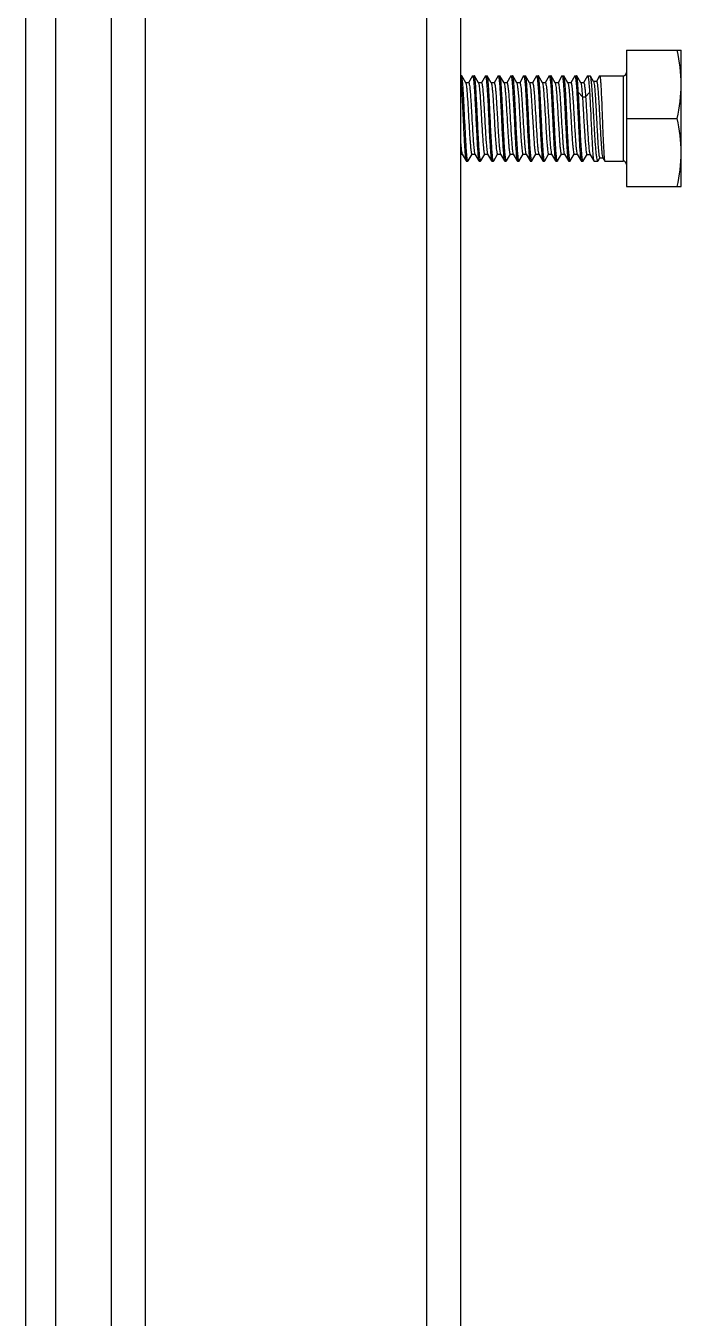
# Model space of a CAD drawing. Extents: x 27938 to 1507990, y 110129 to 923079.
# Drawn here: x 525484 to 526168, y 366981 to 368331 of the extents above; entities that cross this region are included whole.
import ezdxf

# ---------------------------------------------------------------- set-up
doc = ezdxf.new("R2010")
doc.units = 0
doc.header["$LTSCALE"] = 1000
doc.header["$MEASUREMENT"] = 0

msp = doc.modelspace()

# ---------------------------------------------------------------- linework, layer by layer
at = {"linetype": 'Continuous'}
for p, q in [((525483.8, 366000.4), (525483.8, 369014.1)), ((525515, 366583.6), (525515, 368882.5)), ((525572.8, 368698.5), (525572.8, 365738.8)), ((525608.4, 368698.5), (525608.4, 365738.8)), ((525902, 368698.5), (525902, 365738.8)), ((525937.6, 368698.5), (525937.6, 365738.8)), ((526111.1, 368305.3), (526111.1, 368162.9)), ((526111.1, 368305.3), (526168, 368305.3)), ((526168, 368162.9), (526168, 368305.3)), ((525937.6, 368278.6), (525938.7, 368278.6)), ((525938.9, 368278.5), (525938.7, 368278.6)), ((525943.1, 368271.2), (525938.9, 368278.5)), ((525946.2, 368271.4), (525943, 368271.4)), ((525943.1, 368271.2), (525943.2, 368271)), ((525950.2, 368278.5), (525946.1, 368271.4)), ((525950.2, 368278.5), (525950.4, 368278.6)), ((525950.4, 368278.6), (525952.1, 368278.6)), ((525952.2, 368278.5), (525952.1, 368278.6)), ((525956.4, 368271.2), (525952.2, 368278.5)), ((525959.6, 368271.4), (525956.3, 368271.4)), ((525963.6, 368278.5), (525959.5, 368271.4)), ((525963.6, 368278.5), (525963.7, 368278.6)), ((525963.7, 368278.6), (525965.4, 368278.6)), ((525965.6, 368278.5), (525965.4, 368278.6)), ((525969.8, 368271.2), (525965.6, 368278.5)), ((525972.9, 368271.4), (525969.7, 368271.4)), ((525969.8, 368271.2), (525969.9, 368271)), ((525976.9, 368278.5), (525972.8, 368271.4)), ((525976.9, 368278.5), (525977.1, 368278.6)), ((525977.1, 368278.6), (525978.8, 368278.6)), ((525978.9, 368278.5), (525978.8, 368278.6)), ((525983.1, 368271.2), (525978.9, 368278.5)), ((525986.2, 368271.4), (525983, 368271.4)), ((525983.1, 368271.2), (525983.2, 368271)), ((525990.3, 368278.5), (525986.1, 368271.4)), ((525990.3, 368278.5), (525990.4, 368278.6)), ((525990.4, 368278.6), (525992.1, 368278.6)), ((525992.3, 368278.5), (525992.1, 368278.6)), ((525996.5, 368271.2), (525992.3, 368278.5)), ((525999.6, 368271.4), (525996.4, 368271.4)), ((525996.5, 368271.2), (525996.6, 368271)), ((526003.6, 368278.5), (525999.5, 368271.4)), ((526003.6, 368278.5), (526003.8, 368278.6)), ((526003.8, 368278.6), (526005.4, 368278.6)), ((526009.8, 368271.2), (526005.6, 368278.5)), ((526012.9, 368271.4), (526009.7, 368271.4)), ((526016.9, 368278.5), (526012.8, 368271.4)), ((526016.9, 368278.5), (526017.1, 368278.6)), ((526017.1, 368278.6), (526018.8, 368278.6)), ((526019, 368278.5), (526018.8, 368278.6)), ((526023.2, 368271.2), (526019, 368278.5)), ((526026.3, 368271.4), (526023.1, 368271.4)), ((526023.2, 368271.2), (526023.2, 368271)), ((526030.3, 368278.5), (526026.2, 368271.4)), ((526030.3, 368278.5), (526030.5, 368278.6)), ((526030.5, 368278.6), (526032.1, 368278.6)), ((526032.3, 368278.5), (526032.1, 368278.6)), ((526036.5, 368271.2), (526032.3, 368278.5)), ((526039.6, 368271.4), (526036.4, 368271.4)), ((526036.5, 368271.2), (526036.6, 368271.1)), ((526043.6, 368278.5), (526039.5, 368271.4)), ((526043.6, 368278.5), (526043.8, 368278.6)), ((526043.8, 368278.6), (526045.5, 368278.6)), ((526045.7, 368278.5), (526045.5, 368278.6)), ((526049.9, 368271.2), (526045.7, 368278.5)), ((526053, 368271.4), (526049.7, 368271.4)), ((526049.9, 368271.2), (526049.9, 368271.1)), ((526057, 368278.5), (526052.9, 368271.4)), ((526057, 368278.5), (526057.2, 368278.6)), ((526057.2, 368278.6), (526058.8, 368278.6)), ((526063.2, 368271.2), (526059, 368278.5)), ((526066.3, 368271.4), (526063.1, 368271.4)), ((526070.3, 368278.5), (526066.2, 368271.4)), ((526070.3, 368278.5), (526070.5, 368278.6)), ((526070.5, 368278.6), (526073, 368278.6)), ((526073.3, 368278.4), (526073, 368278.6)), ((526076.6, 368272.7), (526073.3, 368278.4)), ((526079.7, 368272.9), (526076.5, 368272.9)), ((526082.9, 368278.5), (526079.6, 368272.9)), ((526082.9, 368278.5), (526083, 368278.6)), ((526083, 368278.6), (526107.5, 368278.6)), ((526107.5, 368278.6), (526107.5, 368189.6)), ((526060.8, 368261.1), (526064.9, 368256.7)), ((526064.9, 368256.7), (526068.3, 368256.7)), ((526068.3, 368256.7), (526072.5, 368261.1)), ((526008.8, 368234.1), (526008.7, 368236.5)), ((526020.3, 368236.5), (526020.5, 368234.1)), ((526111.1, 368234.1), (526164, 368234.1)), ((525937.6, 368196.8), (525939.4, 368196.8)), ((525939.3, 368197), (525943.5, 368189.8)), ((525943.5, 368189.8), (525943.7, 368189.6)), ((525943.7, 368189.6), (525945.4, 368189.6)), ((525945.6, 368189.8), (525945.4, 368189.6)), ((525945.6, 368189.8), (525949.7, 368196.8)), ((525949.5, 368196.8), (525952.8, 368196.8)), ((525952.7, 368197), (525956.9, 368189.8)), ((525956.9, 368189.8), (525957.1, 368189.6)), ((525957.1, 368189.6), (525958.7, 368189.6)), ((525958.9, 368189.8), (525958.7, 368189.6)), ((525958.9, 368189.8), (525963, 368196.8)), ((525962.9, 368196.8), (525966.1, 368196.8)), ((525966, 368197), (525970.2, 368189.8)), ((525970.2, 368189.8), (525970.4, 368189.6)), ((525970.4, 368189.6), (525972.1, 368189.6)), ((525972.3, 368189.8), (525972.1, 368189.6)), ((525972.3, 368189.8), (525976.3, 368196.8)), ((525976.2, 368196.8), (525979.5, 368196.8)), ((525979.4, 368197), (525983.6, 368189.8)), ((525983.6, 368189.8), (525983.8, 368189.6)), ((525983.8, 368189.6), (525985.4, 368189.6)), ((525985.6, 368189.8), (525985.4, 368189.6)), ((525985.6, 368189.8), (525989.7, 368196.8)), ((525989.6, 368196.8), (525992.8, 368196.8)), ((525992.7, 368197), (525996.9, 368189.8)), ((525996.9, 368189.8), (525997.1, 368189.6)), ((525997.1, 368189.6), (525998.8, 368189.6)), ((525998.9, 368189.8), (525998.8, 368189.6)), ((525998.9, 368189.8), (526003, 368196.8)), ((526002.9, 368196.8), (526006.2, 368196.8)), ((526006.1, 368197), (526010.3, 368189.8)), ((526010.3, 368189.8), (526010.4, 368189.6)), ((526010.4, 368189.6), (526012.1, 368189.6)), ((526012.3, 368189.8), (526012.1, 368189.6)), ((526012.3, 368189.8), (526016.4, 368196.8)), ((526016.3, 368196.8), (526019.5, 368196.8)), ((526019.4, 368197), (526023.6, 368189.8)), ((526023.6, 368189.8), (526023.8, 368189.6)), ((526023.8, 368189.6), (526025.5, 368189.6)), ((526025.6, 368189.8), (526025.5, 368189.6)), ((526025.6, 368189.8), (526029.7, 368196.8)), ((526029.6, 368196.8), (526032.9, 368196.8)), ((526032.8, 368197), (526037, 368189.8)), ((526037, 368189.8), (526037.1, 368189.6)), ((526037.1, 368189.6), (526038.8, 368189.6)), ((526039, 368189.8), (526038.8, 368189.6)), ((526039, 368189.8), (526043.1, 368196.8)), ((526043, 368196.8), (526046.2, 368196.8)), ((526046.1, 368197), (526050.3, 368189.8)), ((526050.3, 368189.8), (526050.5, 368189.6)), ((526050.5, 368189.6), (526052.2, 368189.6)), ((526052.3, 368189.8), (526052.2, 368189.6)), ((526052.3, 368189.8), (526056.4, 368196.8)), ((526056.3, 368196.8), (526059.5, 368196.8)), ((526059.4, 368197), (526063.7, 368189.8)), ((526063.7, 368189.8), (526063.8, 368189.6)), ((526063.8, 368189.6), (526065.6, 368189.6)), ((526065.8, 368189.8), (526065.6, 368189.6)), ((526065.8, 368189.8), (526069.8, 368196.6)), ((526069.7, 368196.6), (526072.9, 368196.6)), ((526072.8, 368196.8), (526076.9, 368189.8)), ((526076.9, 368189.8), (526077, 368189.6)), ((526077, 368189.6), (526081.1, 368189.6)), ((526081.3, 368189.9), (526081.1, 368189.6)), ((526081.3, 368189.9), (526083.1, 368193)), ((526083.1, 368193), (526086.3, 368193)), ((526086.2, 368193.2), (526086.3, 368193)), ((526086.3, 368193), (526088.2, 368189.7)), ((526088.2, 368189.7), (526088.3, 368189.6)), ((526088.3, 368189.6), (526107.5, 368189.6)), ((526111.1, 368162.9), (526168, 368162.9))]:
    msp.add_line(p, q, dxfattribs=at)
for centre, start, end in [((526107.5, 368282.2), 270, 0), ((526107.5, 368186.1), 0, 90)]:
    msp.add_arc(centre, 3.56, start, end, dxfattribs=at)
for points in [[(526168, 368269.7), (526168, 368281.7), (526166.5, 368293.6), (526164, 368305.3)], [(526164, 368234.1), (526166.5, 368245.8), (526168, 368257.8), (526168, 368269.7)], [(526168, 368198.5), (526168, 368210.5), (526166.5, 368222.4), (526164, 368234.1)], [(526164, 368162.9), (526166.5, 368174.6), (526168, 368186.6), (526168, 368198.5)]]:
    msp.add_open_spline(points, degree=3, dxfattribs=at)
for points, knots in [([(525937.6, 368277.1), (525938, 368275.1), (525938.4, 368269.8), (525939.1, 368260.2), (525939.7, 368247.9), (525940.1, 368238.9), (525940.4, 368234.1)], [0, 0, 0, 0, 0.140058, 0.370691, 0.667791, 1, 1, 1, 1]), ([(525942, 368234.1), (525941.8, 368239.5), (525941.4, 368247.4), (525940.9, 368257.4), (525940.5, 368263.9), (525940.1, 368269.4), (525939.8, 368273.7), (525939.4, 368276.5), (525939.1, 368278), (525938.9, 368278.5)], [0, 0, 0, 0, 0.363957, 0.530228, 0.678248, 0.80294, 0.900058, 0.966367, 1, 1, 1, 1]), ([(525943.2, 368271), (525943.4, 368270.4), (525943.7, 368268.9), (525944.1, 368266), (525944.4, 368262), (525945, 368254.9), (525945.6, 368244.6), (525946.2, 368233.6), (525946.8, 368224.6), (525947.1, 368218.1), (525947.5, 368212.2), (525947.9, 368207.1), (525948.3, 368202.9), (525948.7, 368199.8), (525949, 368197.9), (525949.3, 368197.1), (525949.5, 368196.8), (525949.5, 368196.8)], [0, 0, 0, 0, 0.023208, 0.06259, 0.116944, 0.184435, 0.349152, 0.534126, 0.626268, 0.713899, 0.79398, 0.86374, 0.920773, 0.963144, 0.989509, 0.996558, 1, 1, 1, 1]), ([(525946.2, 368271.4), (525946.3, 368271.4), (525946.5, 368271.1), (525946.8, 368270.3), (525947.1, 368268.3), (525947.5, 368265.1), (525947.9, 368260.8), (525948.3, 368255.5), (525948.7, 368249.5), (525949, 368242.9), (525949.6, 368233.6), (525950.1, 368224.5), (525950.6, 368215.8), (525951, 368210.1), (525951.4, 368205.2), (525951.8, 368201.4), (525952.2, 368198.8), (525952.4, 368197.4), (525952.7, 368197)], [0, 0, 0, 0, 0.003516, 0.010771, 0.037949, 0.081609, 0.140308, 0.211978, 0.294061, 0.383613, 0.477416, 0.664254, 0.750571, 0.827952, 0.893624, 0.945254, 0.981055, 1, 1, 1, 1]), ([(525950.4, 368278.6), (525950.5, 368278.6), (525950.7, 368278.3), (525950.8, 368277.7), (525951, 368276.6), (525951.3, 368274.4), (525951.7, 368270.6), (525952.1, 368265.2), (525952.5, 368258.5), (525952.9, 368250.9), (525953.3, 368242.7), (525953.6, 368237), (525953.7, 368234.1)], [0, 0, 0, 0, 0.006677, 0.021736, 0.045902, 0.079117, 0.171507, 0.295565, 0.446598, 0.618848, 0.805696, 1, 1, 1, 1]), ([(525955.4, 368234.1), (525955.1, 368239.5), (525954.8, 368247.4), (525954.2, 368257.4), (525953.8, 368263.9), (525953.5, 368269.4), (525953.1, 368273.7), (525952.7, 368276.5), (525952.5, 368278), (525952.2, 368278.5)], [0, 0, 0, 0, 0.363958, 0.530225, 0.678245, 0.80294, 0.90006, 0.966367, 1, 1, 1, 1]), ([(525956.4, 368271.2), (525956.6, 368271), (525956.8, 368270.3), (525957.2, 368268.2), (525957.6, 368264.2), (525958.1, 368258.1), (525958.6, 368250.5), (525959.1, 368241.9), (525959.8, 368229.9), (525960.3, 368220.8), (525960.7, 368214.9)], [0, 0, 0, 0, 0.014139, 0.038106, 0.114569, 0.22512, 0.362916, 0.519336, 0.684562, 1, 1, 1, 1]), ([(525959.6, 368271.4), (525959.7, 368271.4), (525960, 368270.8), (525960.2, 368270), (525960.4, 368268.3), (525960.7, 368266.2), (525961, 368263.4), (525961.4, 368258.8), (525961.8, 368252.1), (525962.4, 368243.2), (525962.9, 368233.6), (525963.5, 368224.2), (525963.8, 368217.9), (525964, 368214.9)], [0, 0, 0, 0, 0.007549, 0.025288, 0.053782, 0.092698, 0.14142, 0.199125, 0.337396, 0.498012, 0.669894, 0.841157, 1, 1, 1, 1]), ([(525963.7, 368278.6), (525963.8, 368278.6), (525964, 368278.3), (525964.2, 368277.7), (525964.4, 368276.6), (525964.7, 368274.4), (525965, 368270.6), (525965.4, 368265.2), (525965.8, 368258.5), (525966.3, 368250.9), (525966.7, 368242.7), (525966.9, 368237), (525967.1, 368234.1)], [0, 0, 0, 0, 0.006686, 0.021758, 0.045933, 0.079154, 0.171555, 0.295617, 0.446646, 0.618881, 0.805711, 1, 1, 1, 1]), ([(525968.7, 368234.1), (525968.5, 368239.5), (525968.1, 368247.4), (525967.6, 368257.4), (525967.2, 368263.9), (525966.8, 368269.4), (525966.5, 368273.7), (525966, 368276.5), (525965.8, 368278), (525965.6, 368278.5)], [0, 0, 0, 0, 0.363963, 0.530225, 0.678242, 0.802937, 0.90006, 0.966368, 1, 1, 1, 1]), ([(525969.9, 368271), (525970.1, 368270.5), (525970.4, 368268.9), (525970.7, 368266.1), (525971.1, 368262.1), (525971.7, 368255), (525972.3, 368244.7), (525972.9, 368233.7), (525973.4, 368224.6), (525973.8, 368218.2), (525974.2, 368212.3), (525974.6, 368207.1), (525975, 368202.9), (525975.4, 368199.8), (525975.7, 368197.9), (525976, 368197.1), (525976.2, 368196.8), (525976.2, 368196.8)], [0, 0, 0, 0, 0.022931, 0.062083, 0.116262, 0.183637, 0.34829, 0.533386, 0.625634, 0.713389, 0.793599, 0.863481, 0.920621, 0.963074, 0.989491, 0.996553, 1, 1, 1, 1]), ([(525972.9, 368271.4), (525973, 368271.4), (525973.2, 368271.1), (525973.4, 368270.3), (525973.8, 368268.3), (525974.2, 368265.1), (525974.6, 368260.8), (525974.9, 368255.5), (525975.3, 368249.5), (525975.7, 368242.9), (525976.3, 368233.6), (525976.8, 368224.5), (525977.3, 368215.8), (525977.7, 368210.1), (525978.1, 368205.2), (525978.5, 368201.4), (525978.9, 368198.8), (525979.1, 368197.4), (525979.4, 368197)], [0, 0, 0, 0, 0.003516, 0.010771, 0.037949, 0.081609, 0.140308, 0.211978, 0.294061, 0.383613, 0.477416, 0.664254, 0.750571, 0.827952, 0.893624, 0.945254, 0.981055, 1, 1, 1, 1]), ([(525977.1, 368278.6), (525977.2, 368278.6), (525977.4, 368278.3), (525977.5, 368277.7), (525977.7, 368276.6), (525978, 368274.4), (525978.4, 368270.6), (525978.8, 368265.2), (525979.2, 368258.5), (525979.6, 368250.9), (525980, 368242.7), (525980.3, 368237), (525980.4, 368234.1)], [0, 0, 0, 0, 0.006697, 0.021779, 0.045964, 0.079195, 0.171609, 0.295674, 0.446694, 0.618911, 0.805729, 1, 1, 1, 1]), ([(525982.1, 368234.1), (525981.8, 368239.5), (525981.5, 368247.4), (525980.9, 368257.4), (525980.5, 368263.9), (525980.2, 368269.4), (525979.8, 368273.7), (525979.4, 368276.5), (525979.2, 368278), (525978.9, 368278.5)], [0, 0, 0, 0, 0.363962, 0.530226, 0.678239, 0.802933, 0.900057, 0.966368, 1, 1, 1, 1]), ([(525983.2, 368271), (525983.4, 368270.5), (525983.7, 368269), (525984.1, 368266.1), (525984.5, 368262.1), (525985, 368255), (525985.6, 368244.7), (525986.3, 368233.7), (525986.8, 368224.6), (525987.2, 368218.2), (525987.6, 368212.3), (525988, 368207.1), (525988.3, 368202.9), (525988.7, 368199.8), (525989, 368197.9), (525989.3, 368197.1), (525989.5, 368196.8), (525989.6, 368196.8)], [0, 0, 0, 0, 0.022792, 0.061828, 0.11592, 0.183237, 0.347858, 0.533014, 0.625317, 0.713133, 0.793408, 0.863351, 0.920544, 0.963039, 0.989482, 0.996551, 1, 1, 1, 1]), ([(525986.2, 368271.4), (525986.3, 368271.4), (525986.5, 368271.1), (525986.8, 368270.3), (525987.1, 368268.3), (525987.5, 368265.1), (525987.9, 368260.8), (525988.3, 368255.5), (525988.7, 368249.5), (525989.1, 368242.9), (525989.6, 368233.6), (525990.1, 368224.5), (525990.7, 368215.8), (525991.1, 368210.1), (525991.5, 368205.2), (525991.8, 368201.4), (525992.2, 368198.8), (525992.5, 368197.4), (525992.7, 368197)], [0, 0, 0, 0, 0.003516, 0.010771, 0.037949, 0.081609, 0.140308, 0.211978, 0.294061, 0.383613, 0.477416, 0.664254, 0.750571, 0.827952, 0.893624, 0.945254, 0.981055, 1, 1, 1, 1]), ([(525990.4, 368278.6), (525990.5, 368278.6), (525990.7, 368278.3), (525990.9, 368277.7), (525991.1, 368276.6), (525991.4, 368274.4), (525991.7, 368270.6), (525992.1, 368265.2), (525992.5, 368258.5), (525992.9, 368250.9), (525993.4, 368242.7), (525993.6, 368237), (525993.8, 368234.1)], [0, 0, 0, 0, 0.006676, 0.021733, 0.045899, 0.079113, 0.171508, 0.295569, 0.446596, 0.61884, 0.805693, 1, 1, 1, 1]), ([(525995.4, 368234.1), (525995.2, 368239.5), (525994.8, 368247.4), (525994.3, 368257.4), (525993.9, 368263.9), (525993.5, 368269.4), (525993.2, 368273.7), (525992.7, 368276.5), (525992.5, 368278), (525992.3, 368278.5)], [0, 0, 0, 0, 0.363961, 0.530225, 0.678245, 0.802939, 0.90006, 0.966367, 1, 1, 1, 1]), ([(525996.6, 368271), (525996.8, 368270.5), (525997, 368269), (525997.4, 368266.1), (525997.8, 368262.2), (525998.4, 368255.1), (525999, 368244.7), (525999.6, 368233.8), (526000.1, 368224.7), (526000.5, 368218.2), (526000.9, 368212.3), (526001.3, 368207.2), (526001.7, 368202.9), (526002, 368199.8), (526002.4, 368197.9), (526002.7, 368197.1), (526002.8, 368196.8), (526002.9, 368196.8)], [0, 0, 0, 0, 0.022654, 0.061574, 0.115578, 0.182837, 0.347426, 0.532643, 0.624999, 0.712877, 0.793216, 0.863221, 0.920468, 0.963004, 0.989473, 0.996549, 1, 1, 1, 1]), ([(525999.6, 368271.4), (525999.7, 368271.4), (525999.9, 368271.1), (526000.1, 368270.3), (526000.5, 368268.3), (526000.9, 368265.1), (526001.3, 368260.8), (526001.6, 368255.5), (526002, 368249.5), (526002.4, 368242.9), (526003, 368233.6), (526003.5, 368224.5), (526004, 368215.8), (526004.4, 368210.1), (526004.8, 368205.2), (526005.2, 368201.4), (526005.6, 368198.8), (526005.8, 368197.4), (526006.1, 368197)], [0, 0, 0, 0, 0.003516, 0.010772, 0.037949, 0.081609, 0.140308, 0.211978, 0.294061, 0.383612, 0.477416, 0.664254, 0.750571, 0.827952, 0.893624, 0.945254, 0.981055, 1, 1, 1, 1]), ([(526003.8, 368278.6), (526003.9, 368278.6), (526004.1, 368278.3), (526004.2, 368277.7), (526004.4, 368276.6), (526004.7, 368274.4), (526005.1, 368270.6), (526005.5, 368265.2), (526005.9, 368258.5), (526006.3, 368250.9), (526006.7, 368242.7), (526007, 368237), (526007.1, 368234.1)], [0, 0, 0, 0, 0.006689, 0.021763, 0.04594, 0.079164, 0.171568, 0.295631, 0.446657, 0.618886, 0.805714, 1, 1, 1, 1]), ([(526005.6, 368278.5), (526005.6, 368278.5), (526005.6, 368278.6), (526005.5, 368278.6), (526005.4, 368278.6)], [0, 0, 0, 0, 0.600612, 1, 1, 1, 1]), ([(526008.7, 368236.5), (526008.4, 368241.7), (526008.1, 368249.2), (526007.5, 368258.7), (526007.2, 368264.8), (526006.8, 368269.9), (526006.5, 368274), (526006.1, 368276.6), (526005.9, 368278.1), (526005.6, 368278.5)], [0, 0, 0, 0, 0.367266, 0.533405, 0.680662, 0.804347, 0.900563, 0.966339, 1, 1, 1, 1]), ([(526009.8, 368271.2), (526010, 368270.9), (526010.3, 368269.6), (526010.6, 368267.3), (526011, 368263.9), (526011.4, 368259.6), (526011.7, 368254.5), (526012.2, 368246.6), (526012.6, 368240.4), (526012.8, 368236.2)], [0, 0, 0, 0, 0.036414, 0.10397, 0.201071, 0.324823, 0.471425, 0.636308, 1, 1, 1, 1]), ([(526012.9, 368271.4), (526013, 368271.4), (526013.2, 368271.2), (526013.5, 368270.3), (526013.8, 368268.3), (526014.2, 368265.2), (526014.6, 368260.9), (526015, 368255.6), (526015.5, 368247.3), (526015.9, 368240.7), (526016.2, 368236.2)], [0, 0, 0, 0, 0.007368, 0.022553, 0.07941, 0.170757, 0.293599, 0.443643, 0.615565, 1, 1, 1, 1]), ([(526017.1, 368278.6), (526017.2, 368278.6), (526017.4, 368278.3), (526017.6, 368277.7), (526017.8, 368276.7), (526018, 368274.7), (526018.4, 368271.2), (526018.8, 368266.1), (526019.2, 368259.8), (526019.6, 368252.6), (526019.9, 368244.7), (526020.2, 368239.3), (526020.3, 368236.5)], [0, 0, 0, 0, 0.006689, 0.021571, 0.045424, 0.078208, 0.169526, 0.292465, 0.442701, 0.6149, 0.802905, 1, 1, 1, 1]), ([(526022.1, 368234.1), (526021.9, 368239.5), (526021.5, 368247.4), (526021, 368257.4), (526020.6, 368263.9), (526020.2, 368269.4), (526019.8, 368273.7), (526019.4, 368276.5), (526019.2, 368278), (526019, 368278.5)], [0, 0, 0, 0, 0.363957, 0.530226, 0.678247, 0.80294, 0.900059, 0.966367, 1, 1, 1, 1]), ([(526023.2, 368271), (526023.5, 368270.5), (526023.7, 368269), (526024.1, 368266.2), (526024.5, 368262.2), (526025, 368255.2), (526025.7, 368244.8), (526026.3, 368233.8), (526026.8, 368224.7), (526027.2, 368218.3), (526027.6, 368212.3), (526028, 368207.2), (526028.4, 368203), (526028.7, 368199.9), (526029.1, 368197.9), (526029.3, 368197.1), (526029.5, 368196.8), (526029.6, 368196.8)], [0, 0, 0, 0, 0.022376, 0.061065, 0.114893, 0.182035, 0.346559, 0.531898, 0.624361, 0.712364, 0.792832, 0.86296, 0.920314, 0.962934, 0.989455, 0.996544, 1, 1, 1, 1]), ([(526026.3, 368271.4), (526026.4, 368271.4), (526026.6, 368271.1), (526026.8, 368270.3), (526027.2, 368268.3), (526027.6, 368265.1), (526027.9, 368260.8), (526028.3, 368255.5), (526028.7, 368249.5), (526029.1, 368242.9), (526029.7, 368233.6), (526030.2, 368224.5), (526030.7, 368215.8), (526031.1, 368210.1), (526031.5, 368205.2), (526031.9, 368201.4), (526032.3, 368198.8), (526032.5, 368197.4), (526032.8, 368197)], [0, 0, 0, 0, 0.003515, 0.010772, 0.037949, 0.081609, 0.140308, 0.211978, 0.294061, 0.383612, 0.477416, 0.664253, 0.750571, 0.827952, 0.893624, 0.945254, 0.981055, 1, 1, 1, 1]), ([(526030.5, 368278.6), (526030.6, 368278.6), (526030.8, 368278.3), (526030.9, 368277.7), (526031.1, 368276.6), (526031.4, 368274.4), (526031.8, 368270.6), (526032.2, 368265.2), (526032.6, 368258.5), (526033, 368250.9), (526033.4, 368242.7), (526033.7, 368237), (526033.8, 368234.1)], [0, 0, 0, 0, 0.00668, 0.021743, 0.045911, 0.079128, 0.171521, 0.29558, 0.446613, 0.618858, 0.805701, 1, 1, 1, 1]), ([(526035.5, 368234.1), (526035.2, 368239.5), (526034.8, 368247.4), (526034.3, 368257.4), (526033.9, 368263.9), (526033.5, 368269.4), (526033.2, 368273.7), (526032.8, 368276.5), (526032.6, 368278), (526032.3, 368278.5)], [0, 0, 0, 0, 0.363959, 0.530225, 0.678245, 0.80294, 0.900061, 0.966367, 1, 1, 1, 1]), ([(526036.6, 368271.1), (526036.8, 368270.5), (526037.1, 368269), (526037.5, 368266.2), (526037.8, 368262.3), (526038.4, 368255.2), (526039, 368244.8), (526039.6, 368233.8), (526040.2, 368224.8), (526040.6, 368218.3), (526041, 368212.3), (526041.3, 368207.2), (526041.7, 368203), (526042.1, 368199.9), (526042.4, 368197.9), (526042.7, 368197.1), (526042.9, 368196.8), (526043, 368196.8)], [0, 0, 0, 0, 0.022237, 0.060809, 0.11455, 0.181633, 0.346125, 0.531524, 0.624042, 0.712107, 0.792639, 0.862829, 0.920237, 0.962898, 0.989446, 0.996542, 1, 1, 1, 1]), ([(526039.6, 368271.4), (526039.7, 368271.4), (526039.9, 368271.1), (526040.2, 368270.3), (526040.5, 368268.3), (526040.9, 368265.1), (526041.3, 368260.8), (526041.7, 368255.5), (526042.1, 368249.5), (526042.5, 368242.9), (526043, 368233.6), (526043.5, 368224.5), (526044.1, 368215.8), (526044.4, 368210.1), (526044.8, 368205.2), (526045.2, 368201.4), (526045.6, 368198.8), (526045.9, 368197.4), (526046.1, 368197)], [0, 0, 0, 0, 0.003515, 0.010772, 0.037949, 0.081609, 0.140308, 0.211978, 0.294061, 0.383612, 0.477415, 0.664253, 0.750571, 0.827952, 0.893624, 0.945254, 0.981055, 1, 1, 1, 1]), ([(526043.8, 368278.6), (526043.9, 368278.6), (526044.1, 368278.3), (526044.3, 368277.7), (526044.5, 368276.6), (526044.8, 368274.4), (526045.1, 368270.6), (526045.5, 368265.2), (526045.9, 368258.5), (526046.3, 368250.9), (526046.7, 368242.7), (526047, 368237), (526047.1, 368234.1)], [0, 0, 0, 0, 0.006689, 0.021764, 0.045941, 0.079165, 0.171569, 0.295632, 0.446659, 0.618889, 0.805716, 1, 1, 1, 1]), ([(526048.8, 368234.1), (526048.6, 368239.5), (526048.2, 368247.4), (526047.7, 368257.4), (526047.3, 368263.9), (526046.9, 368269.4), (526046.5, 368273.7), (526046.1, 368276.5), (526045.9, 368278), (526045.7, 368278.5)], [0, 0, 0, 0, 0.363963, 0.530225, 0.678242, 0.802937, 0.90006, 0.966368, 1, 1, 1, 1]), ([(526049.9, 368271.1), (526050.1, 368270.6), (526050.4, 368269.1), (526050.8, 368266.2), (526051.2, 368262.3), (526051.7, 368255.2), (526052.4, 368244.9), (526053, 368233.9), (526053.5, 368224.8), (526053.9, 368218.3), (526054.3, 368212.4), (526054.7, 368207.2), (526055.1, 368203), (526055.4, 368199.9), (526055.8, 368197.9), (526056, 368197.1), (526056.2, 368196.8), (526056.3, 368196.8)], [0, 0, 0, 0, 0.022098, 0.060554, 0.114206, 0.18123, 0.34569, 0.53115, 0.623722, 0.711849, 0.792446, 0.862698, 0.92016, 0.962863, 0.989437, 0.99654, 1, 1, 1, 1]), ([(526053, 368271.4), (526053.1, 368271.4), (526053.3, 368271.1), (526053.5, 368270.3), (526053.9, 368268.3), (526054.2, 368265.1), (526054.6, 368260.8), (526055, 368255.5), (526055.4, 368249.5), (526055.8, 368242.9), (526056.3, 368233.6), (526056.9, 368224.5), (526057.4, 368215.8), (526057.8, 368210.1), (526058.2, 368205.2), (526058.6, 368201.4), (526059, 368198.8), (526059.2, 368197.4), (526059.4, 368197)], [0, 0, 0, 0, 0.003515, 0.010772, 0.037949, 0.081609, 0.140308, 0.211978, 0.294061, 0.383612, 0.477415, 0.664253, 0.750571, 0.827952, 0.893624, 0.945254, 0.981055, 1, 1, 1, 1]), ([(526057.2, 368278.6), (526057.3, 368278.6), (526057.5, 368278.3), (526057.6, 368277.7), (526057.8, 368276.6), (526058.1, 368274.4), (526058.5, 368270.6), (526058.9, 368265.2), (526059.3, 368258.5), (526059.7, 368250.9), (526060.1, 368242.7), (526060.4, 368237), (526060.5, 368234.1)], [0, 0, 0, 0, 0.006697, 0.021779, 0.045964, 0.079194, 0.171609, 0.295674, 0.446694, 0.618911, 0.805729, 1, 1, 1, 1]), ([(526059, 368278.5), (526059, 368278.5), (526058.9, 368278.6), (526058.9, 368278.6), (526058.8, 368278.6)], [0, 0, 0, 0, 0.600476, 1, 1, 1, 1]), ([(526060.8, 368261.1), (526060.6, 368263.3), (526060.4, 368267.3), (526060, 368272.6), (526059.6, 368275.9), (526059.3, 368277.7), (526059.1, 368278.3), (526059, 368278.5)], [0, 0, 0, 0, 0.387446, 0.690986, 0.897716, 0.962073, 1, 1, 1, 1]), ([(526063.2, 368271.2), (526063.5, 368270.8), (526063.7, 368269.2), (526064.2, 368266.2), (526064.5, 368261.9), (526064.8, 368258.6), (526064.9, 368256.7)], [0, 0, 0, 0, 0.108395, 0.316903, 0.618184, 1, 1, 1, 1]), ([(526066.3, 368271.4), (526066.4, 368271.4), (526066.7, 368271), (526066.9, 368270.3), (526067.1, 368269.1), (526067.4, 368266.6), (526067.9, 368262.4), (526068.1, 368258.8), (526068.3, 368256.7)], [0, 0, 0, 0, 0.023235, 0.075178, 0.15823, 0.271917, 0.585415, 1, 1, 1, 1]), ([(526070.5, 368278.6), (526070.6, 368278.6), (526070.8, 368278.1), (526071, 368277.3), (526071.3, 368275.8), (526071.5, 368273.8), (526071.7, 368271.3), (526072.1, 368267), (526072.3, 368263.5), (526072.5, 368261.1)], [0, 0, 0, 0, 0.021546, 0.072917, 0.155846, 0.269667, 0.412995, 0.584026, 1, 1, 1, 1]), ([(526077, 368234.1), (526076.7, 368239.5), (526076.2, 368247.3), (526075.6, 368257.2), (526075.1, 368263.7), (526074.7, 368269.2), (526074.3, 368273.5), (526073.8, 368276.4), (526073.5, 368278), (526073.3, 368278.4)], [0, 0, 0, 0, 0.361155, 0.526427, 0.673911, 0.798642, 0.896457, 0.964179, 1, 1, 1, 1]), ([(526076.6, 368272.7), (526076.8, 368272.3), (526077.1, 368270.8), (526077.5, 368268), (526077.9, 368263.8), (526078.3, 368258.6), (526078.7, 368252.4), (526079.2, 368243), (526079.7, 368233.1), (526080.3, 368223.2), (526080.6, 368216.2), (526081, 368209.8), (526081.4, 368204.2), (526081.8, 368199.6), (526082.2, 368196.2), (526082.5, 368194.2), (526082.8, 368193.3), (526083, 368193), (526083.1, 368193)], [0, 0, 0, 0, 0.018844, 0.055045, 0.107437, 0.174076, 0.252464, 0.339678, 0.527511, 0.621285, 0.710453, 0.791854, 0.862644, 0.920393, 0.963178, 0.989688, 0.996707, 1, 1, 1, 1]), ([(526079.7, 368272.9), (526079.8, 368272.9), (526080, 368272.6), (526080.2, 368272.1), (526080.4, 368271.1), (526080.7, 368269.2), (526081, 368266), (526081.4, 368261.2), (526081.8, 368255.5), (526082.2, 368248.9), (526082.6, 368241.7), (526083.1, 368231.8), (526083.6, 368222.1), (526084.2, 368212.8), (526084.6, 368206.7), (526085, 368201.7), (526085.3, 368197.7), (526085.7, 368195), (526086, 368193.6), (526086.2, 368193.2)], [0, 0, 0, 0, 0.003488, 0.010904, 0.022688, 0.038824, 0.083607, 0.143647, 0.216697, 0.300025, 0.390537, 0.484902, 0.671459, 0.756962, 0.833182, 0.897479, 0.947675, 0.982144, 1, 1, 1, 1]), ([(526083, 368278.6), (526083.1, 368278.6), (526083.2, 368278.2), (526083.4, 368277.7), (526083.5, 368276.6), (526083.8, 368274.4), (526084.1, 368270.6), (526084.4, 368265.2), (526084.7, 368258.5), (526085.1, 368250.9), (526085.4, 368242.7), (526085.6, 368237), (526085.7, 368234.1)], [0, 0, 0, 0, 0.006203, 0.021073, 0.045141, 0.078305, 0.170688, 0.294821, 0.44599, 0.618417, 0.805472, 1, 1, 1, 1]), ([(526062.2, 368234.1), (526062.1, 368236.5), (526061.6, 368245.5), (526061.2, 368254.5), (526060.8, 368261.1)], [0, 0, 0, 0, 0.2673, 1, 1, 1, 1]), ([(526064.9, 368256.7), (526065.2, 368253.7), (526065.6, 368247.3), (526066.1, 368237.5), (526066.7, 368227.4), (526067.3, 368217.8), (526067.8, 368210.5), (526068.2, 368205.4), (526068.5, 368202.4), (526068.7, 368200), (526069, 368198.2), (526069.3, 368197.2), (526069.5, 368196.6), (526069.7, 368196.6)], [0, 0, 0, 0, 0.15003, 0.317321, 0.489066, 0.652114, 0.794019, 0.853588, 0.904016, 0.944371, 0.97394, 0.992316, 1, 1, 1, 1]), ([(526068.3, 368256.7), (526068.7, 368250.6), (526069.3, 368241.2), (526070, 368228.7), (526070.5, 368219.4), (526071.1, 368211.1), (526071.5, 368205.1), (526071.9, 368201.3), (526072.2, 368199.2), (526072.5, 368197.8), (526072.7, 368197), (526072.8, 368196.8)], [0, 0, 0, 0, 0.303539, 0.468638, 0.62733, 0.768529, 0.882427, 0.926602, 0.961222, 0.985757, 1, 1, 1, 1]), ([(526072.5, 368261.1), (526072.6, 368259), (526073.1, 368250.1), (526073.5, 368241.1), (526073.8, 368234.1)], [0, 0, 0, 0, 0.22604, 1, 1, 1, 1]), ([(525940.4, 368234.1), (525940.6, 368228.7), (525941, 368220.9), (525941.5, 368210.8), (525941.9, 368204.3), (525942.3, 368198.9), (525942.7, 368194.6), (525943.1, 368191.7), (525943.3, 368190.2), (525943.5, 368189.8)], [0, 0, 0, 0, 0.364017, 0.530302, 0.678331, 0.803024, 0.900132, 0.966412, 1, 1, 1, 1]), ([(525945.4, 368189.6), (525945.3, 368189.6), (525945.1, 368190), (525944.9, 368190.6), (525944.7, 368191.7), (525944.4, 368193.9), (525944.1, 368197.6), (525943.7, 368203.1), (525943.3, 368209.7), (525942.9, 368217.3), (525942.5, 368225.6), (525942.2, 368231.2), (525942, 368234.1)], [0, 0, 0, 0, 0.006682, 0.021748, 0.045918, 0.079135, 0.171528, 0.295585, 0.446611, 0.618853, 0.805701, 1, 1, 1, 1]), ([(525953.7, 368234.1), (525954, 368228.7), (525954.4, 368220.9), (525954.9, 368210.8), (525955.3, 368204.3), (525955.7, 368198.9), (525956, 368194.6), (525956.4, 368191.7), (525956.6, 368190.2), (525956.9, 368189.8)], [0, 0, 0, 0, 0.364034, 0.530327, 0.678354, 0.803043, 0.900143, 0.966415, 1, 1, 1, 1]), ([(525956.5, 368211.2), (525956.4, 368213), (525956, 368220.6), (525955.7, 368228.3), (525955.4, 368234.1)], [0, 0, 0, 0, 0.233581, 1, 1, 1, 1]), ([(525967.1, 368234.1), (525967.2, 368232.1), (525967.5, 368224.5), (525967.9, 368216.8), (525968.2, 368211.2)], [0, 0, 0, 0, 0.261816, 1, 1, 1, 1]), ([(525972.1, 368189.6), (525972, 368189.6), (525971.8, 368190), (525971.6, 368190.6), (525971.4, 368191.7), (525971.1, 368193.9), (525970.8, 368197.6), (525970.4, 368203.1), (525970, 368209.7), (525969.6, 368217.3), (525969.1, 368225.6), (525968.9, 368231.2), (525968.7, 368234.1)], [0, 0, 0, 0, 0.006692, 0.02177, 0.045951, 0.079177, 0.171585, 0.295649, 0.446674, 0.618898, 0.805721, 1, 1, 1, 1]), ([(525980.4, 368234.1), (525980.7, 368228.7), (525981, 368220.9), (525981.6, 368210.8), (525982, 368204.3), (525982.4, 368198.9), (525982.7, 368194.6), (525983.1, 368191.7), (525983.3, 368190.2), (525983.6, 368189.8)], [0, 0, 0, 0, 0.364024, 0.530311, 0.678341, 0.803035, 0.90014, 0.966414, 1, 1, 1, 1]), ([(525985.4, 368189.6), (525985.3, 368189.6), (525985.1, 368190), (525985, 368190.6), (525984.8, 368191.7), (525984.5, 368193.9), (525984.1, 368197.6), (525983.7, 368203.1), (525983.3, 368209.7), (525982.9, 368217.3), (525982.5, 368225.6), (525982.2, 368231.2), (525982.1, 368234.1)], [0, 0, 0, 0, 0.006683, 0.021749, 0.045921, 0.079139, 0.171536, 0.295597, 0.446627, 0.618868, 0.805705, 1, 1, 1, 1]), ([(525993.8, 368234.1), (525994, 368228.7), (525994.4, 368220.9), (525994.9, 368210.8), (525995.3, 368204.3), (525995.7, 368198.9), (525996, 368194.6), (525996.5, 368191.7), (525996.7, 368190.2), (525996.9, 368189.8)], [0, 0, 0, 0, 0.364021, 0.530312, 0.678344, 0.803036, 0.900139, 0.966413, 1, 1, 1, 1]), ([(525998.8, 368189.6), (525998.7, 368189.6), (525998.5, 368190), (525998.3, 368190.6), (525998.1, 368191.7), (525997.8, 368193.9), (525997.5, 368197.6), (525997.1, 368203.1), (525996.7, 368209.7), (525996.3, 368217.3), (525995.8, 368225.6), (525995.6, 368231.2), (525995.4, 368234.1)], [0, 0, 0, 0, 0.006673, 0.021728, 0.04589, 0.079102, 0.171488, 0.295544, 0.446579, 0.618833, 0.80569, 1, 1, 1, 1]), ([(526007.1, 368234.1), (526007.4, 368228.7), (526007.7, 368220.9), (526008.3, 368210.8), (526008.7, 368204.3), (526009, 368198.9), (526009.4, 368194.6), (526009.8, 368191.7), (526010, 368190.2), (526010.3, 368189.8)], [0, 0, 0, 0, 0.364022, 0.530315, 0.678347, 0.803036, 0.900137, 0.966413, 1, 1, 1, 1]), ([(526012.1, 368189.6), (526012, 368189.6), (526011.8, 368190), (526011.7, 368190.6), (526011.5, 368191.7), (526011.2, 368193.9), (526010.8, 368197.6), (526010.4, 368203.1), (526010, 368209.7), (526009.6, 368217.3), (526009.2, 368225.6), (526008.9, 368231.2), (526008.8, 368234.1)], [0, 0, 0, 0, 0.006671, 0.021725, 0.045886, 0.079098, 0.171491, 0.295553, 0.446588, 0.618835, 0.805687, 1, 1, 1, 1]), ([(526012.8, 368236.2), (526013, 368233.6), (526013.3, 368228.7), (526013.7, 368221.5), (526014.1, 368214.8), (526014.5, 368208.8), (526014.9, 368204), (526015.3, 368200.7), (526015.6, 368198.7), (526015.8, 368197.7), (526016, 368197.2), (526016.2, 368196.8), (526016.3, 368196.8)], [0, 0, 0, 0, 0.191103, 0.376469, 0.548513, 0.700189, 0.825314, 0.918839, 0.952565, 0.977198, 0.992701, 1, 1, 1, 1]), ([(526016.2, 368236.2), (526016.4, 368231.5), (526016.8, 368224.6), (526017.4, 368215.9), (526017.7, 368210.1), (526018.1, 368205.3), (526018.5, 368201.4), (526018.9, 368198.8), (526019.2, 368197.4), (526019.4, 368197)], [0, 0, 0, 0, 0.357179, 0.522363, 0.670515, 0.796289, 0.895183, 0.963748, 1, 1, 1, 1]), ([(526020.5, 368234.1), (526020.7, 368228.7), (526021.1, 368220.9), (526021.6, 368210.8), (526022, 368204.3), (526022.4, 368198.9), (526022.7, 368194.6), (526023.1, 368191.7), (526023.4, 368190.2), (526023.6, 368189.8)], [0, 0, 0, 0, 0.364016, 0.530299, 0.678328, 0.803022, 0.900132, 0.966412, 1, 1, 1, 1]), ([(526025.5, 368189.6), (526025.4, 368189.6), (526025.2, 368190), (526025, 368190.6), (526024.8, 368191.7), (526024.5, 368193.9), (526024.2, 368197.6), (526023.8, 368203.1), (526023.4, 368209.7), (526022.9, 368217.3), (526022.5, 368225.6), (526022.3, 368231.2), (526022.1, 368234.1)], [0, 0, 0, 0, 0.006683, 0.021751, 0.045922, 0.07914, 0.171535, 0.295594, 0.446618, 0.618857, 0.805703, 1, 1, 1, 1]), ([(526033.8, 368234.1), (526034.1, 368228.7), (526034.4, 368220.9), (526035, 368210.8), (526035.3, 368204.3), (526035.7, 368198.9), (526036.1, 368194.6), (526036.5, 368191.7), (526036.7, 368190.2), (526037, 368189.8)], [0, 0, 0, 0, 0.364034, 0.530325, 0.678352, 0.803041, 0.900142, 0.966414, 1, 1, 1, 1]), ([(526038.8, 368189.6), (526038.7, 368189.6), (526038.5, 368190), (526038.4, 368190.6), (526038.1, 368191.7), (526037.9, 368193.9), (526037.5, 368197.6), (526037.1, 368203.1), (526036.7, 368209.7), (526036.3, 368217.3), (526035.9, 368225.6), (526035.6, 368231.2), (526035.5, 368234.1)], [0, 0, 0, 0, 0.006696, 0.021778, 0.045963, 0.079194, 0.171608, 0.295673, 0.446692, 0.618909, 0.805729, 1, 1, 1, 1]), ([(526047.1, 368234.1), (526047.4, 368228.7), (526047.8, 368220.9), (526048.3, 368210.8), (526048.7, 368204.3), (526049.1, 368198.9), (526049.4, 368194.6), (526049.8, 368191.7), (526050.1, 368190.2), (526050.3, 368189.8)], [0, 0, 0, 0, 0.364027, 0.530312, 0.678339, 0.803032, 0.900139, 0.966415, 1, 1, 1, 1]), ([(526052.2, 368189.6), (526052.1, 368189.6), (526051.9, 368190), (526051.7, 368190.6), (526051.5, 368191.7), (526051.2, 368193.9), (526050.8, 368197.6), (526050.4, 368203.1), (526050, 368209.7), (526049.6, 368217.3), (526049.2, 368225.6), (526049, 368231.2), (526048.8, 368234.1)], [0, 0, 0, 0, 0.006693, 0.021771, 0.045952, 0.079179, 0.171588, 0.295652, 0.446676, 0.6189, 0.805722, 1, 1, 1, 1]), ([(526060.5, 368234.1), (526060.8, 368228.7), (526061.1, 368220.9), (526061.7, 368210.8), (526062, 368204.3), (526062.4, 368198.9), (526062.8, 368194.6), (526063.2, 368191.7), (526063.4, 368190.2), (526063.7, 368189.8)], [0, 0, 0, 0, 0.364025, 0.530311, 0.678341, 0.803035, 0.90014, 0.966414, 1, 1, 1, 1]), ([(526065.6, 368189.6), (526065.5, 368189.6), (526065.3, 368190), (526065.2, 368190.6), (526064.9, 368191.7), (526064.6, 368193.9), (526064.3, 368197.6), (526063.9, 368203.1), (526063.4, 368209.7), (526063, 368217.3), (526062.6, 368225.6), (526062.3, 368231.2), (526062.2, 368234.1)], [0, 0, 0, 0, 0.006868, 0.022, 0.046199, 0.079427, 0.17181, 0.295831, 0.44681, 0.618994, 0.805771, 1, 1, 1, 1]), ([(526073.8, 368234.1), (526074.1, 368228.7), (526074.4, 368220.8), (526075, 368210.8), (526075.3, 368204.3), (526075.7, 368198.8), (526076, 368194.5), (526076.4, 368191.7), (526076.6, 368190.2), (526076.9, 368189.8)], [0, 0, 0, 0, 0.365079, 0.53175, 0.679987, 0.804667, 0.901508, 0.967249, 1, 1, 1, 1]), ([(526081.1, 368189.6), (526080.9, 368189.6), (526080.7, 368190), (526080.4, 368191.1), (526079.9, 368193.6), (526079.4, 368197.6), (526078.9, 368203.1), (526078.4, 368209.7), (526077.9, 368217.3), (526077.5, 368225.6), (526077.1, 368231.2), (526077, 368234.1)], [0, 0, 0, 0, 0.007547, 0.022985, 0.080637, 0.173055, 0.296975, 0.447746, 0.61965, 0.806111, 1, 1, 1, 1]), ([(526085.7, 368234.1), (526085.9, 368228.7), (526086.2, 368220.7), (526086.7, 368210.6), (526087, 368204), (526087.3, 368198.5), (526087.5, 368194.3), (526087.9, 368191.6), (526088, 368190.1), (526088.2, 368189.7)], [0, 0, 0, 0, 0.36864, 0.53657, 0.68548, 0.810114, 0.906077, 0.97003, 1, 1, 1, 1]), ([(525960.7, 368214.9), (525960.9, 368212.4), (525961.1, 368208.9), (525961.5, 368204.5), (525961.8, 368201.8), (525962, 368199.8), (525962.3, 368198.2), (525962.5, 368197.4), (525962.8, 368196.8), (525962.9, 368196.8)], [0, 0, 0, 0, 0.410879, 0.581806, 0.725913, 0.840918, 0.925076, 0.977487, 1, 1, 1, 1]), ([(525964, 368214.9), (525964.2, 368212.6), (525964.5, 368208.5), (525965, 368203.2), (525965.3, 368199.7), (525965.7, 368197.9), (525965.9, 368197.2), (525966, 368197)], [0, 0, 0, 0, 0.381097, 0.684377, 0.893928, 0.960143, 1, 1, 1, 1]), ([(525937.6, 368211.3), (525937.7, 368209.5), (525938, 368206.2), (525938.4, 368201.9), (525938.8, 368199), (525939.1, 368197.5), (525939.3, 368197)], [0, 0, 0, 0, 0.381924, 0.683092, 0.891493, 1, 1, 1, 1]), ([(525958.7, 368189.6), (525958.6, 368189.6), (525958.4, 368190.3), (525958.1, 368191.3), (525957.9, 368193.2), (525957.6, 368195.6), (525957.3, 368198.7), (525957, 368204), (525956.7, 368208.2), (525956.5, 368211.2)], [0, 0, 0, 0, 0.021095, 0.073096, 0.157182, 0.272316, 0.416719, 0.588047, 1, 1, 1, 1]), ([(525968.2, 368211.2), (525968.4, 368208.4), (525968.7, 368203.5), (525969.1, 368197.7), (525969.4, 368194), (525969.7, 368192.1), (525969.9, 368190.7), (525970.1, 368190), (525970.2, 368189.8)], [0, 0, 0, 0, 0.386254, 0.691736, 0.808776, 0.899775, 0.963628, 1, 1, 1, 1])]:
    msp.add_open_spline(points, degree=3, knots=knots, dxfattribs=at)

doc.saveas('drawing.dxf')
